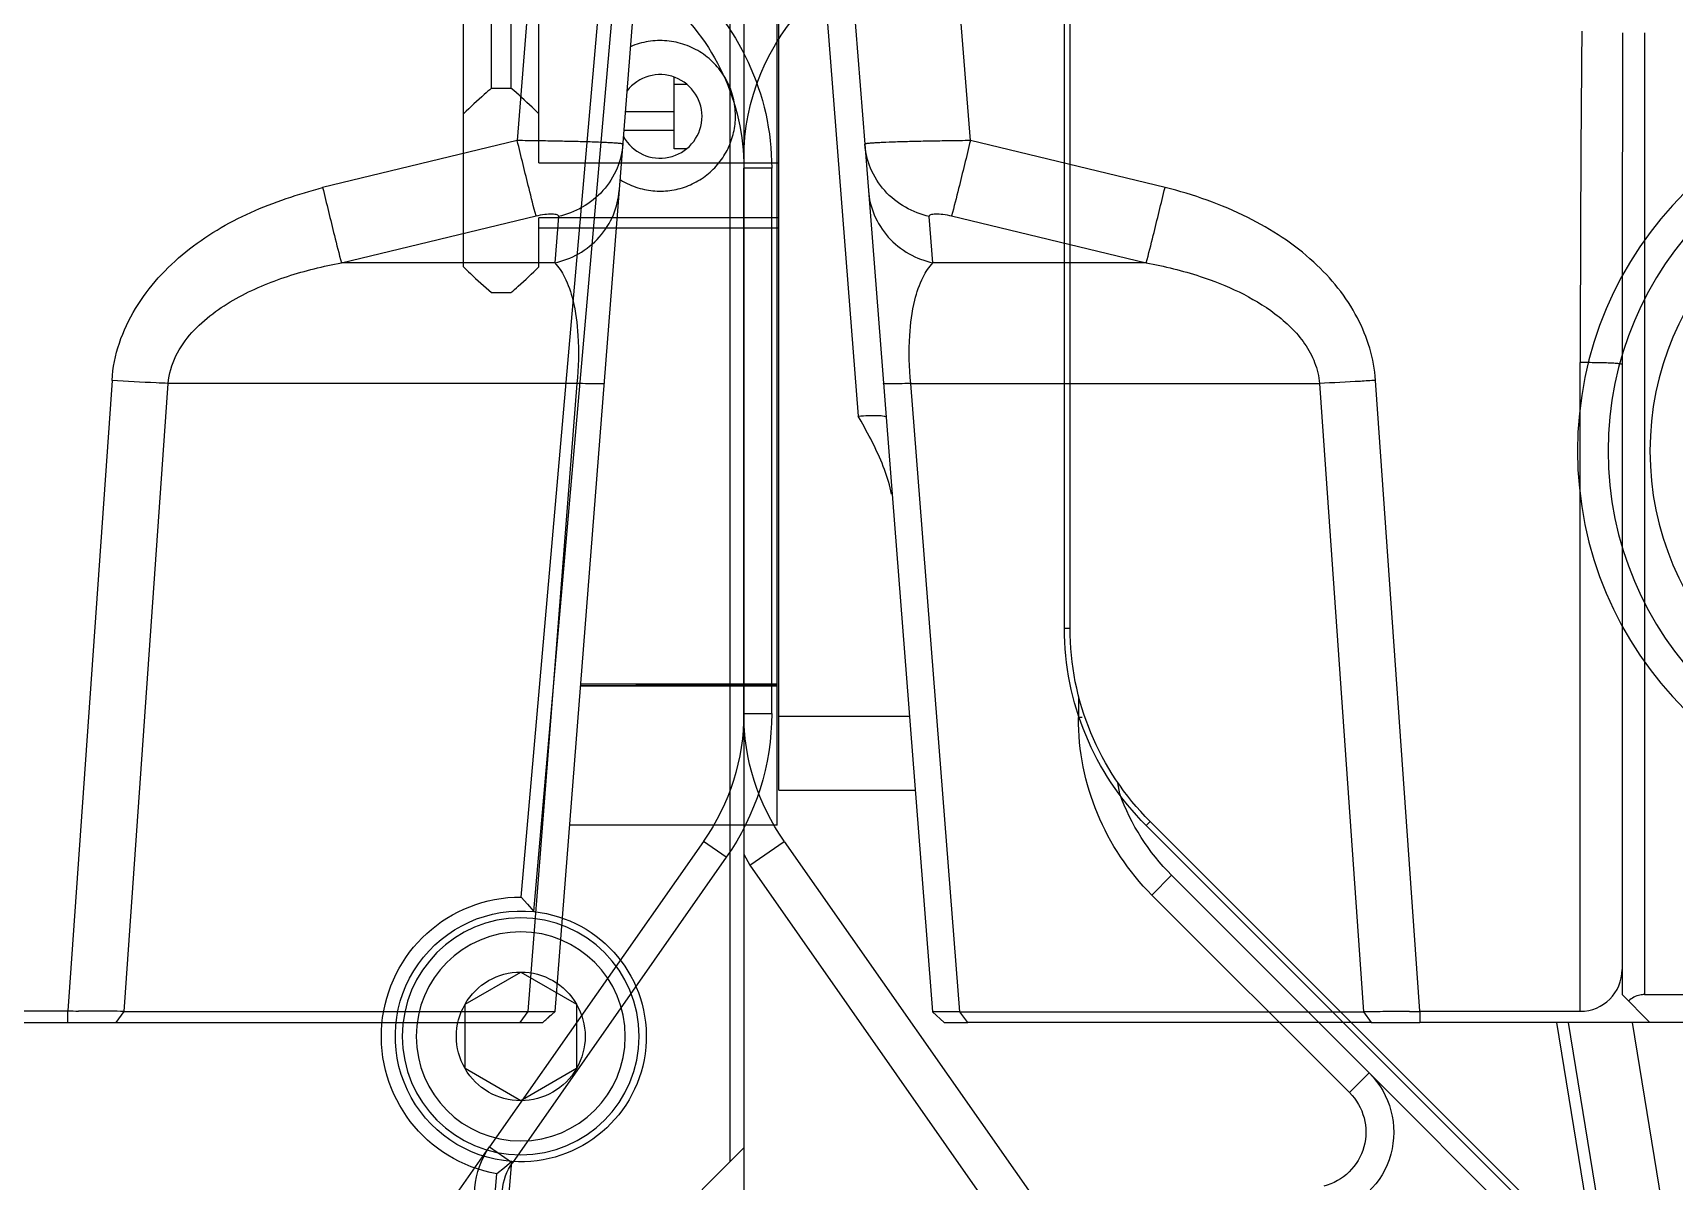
# Model space of a CAD drawing. Header units: millimetres. Extents: x -73584 to -37571, y -61249 to -50748.
# Drawn here: x -54309.8 to -54250.9, y -59262 to -59220.8 of the extents above; entities that cross this region are included whole.
import ezdxf

# ---------------------------------------------------------------- set-up
doc = ezdxf.new("R2010")
doc.units = ezdxf.units.MM
doc.header["$LTSCALE"] = 200
doc.linetypes.add('DOT_CENTER', pattern=[14, 12, -1, 0, -1])
doc.layers.add('1', color=7, linetype='Continuous')
doc.layers.add('DIM', color=3, linetype='Continuous')

# ---------------------------------------------------------------- blocks, each defined once
blk = doc.blocks.new('12586')
at = {"color": 7, "linetype": 'Continuous'}
for p, q in [((-40370.397, -54921.585), (-40370.397, -54864.921)), ((-39878.419, -54929.522), (-39873.76, -54870.011)), ((-40369.468, -54870.857), (-40367.31, -54898.413)), ((-40370.189, -54874.339), (-40367.541, -54908.167)), ((-39870.447, -54922.842), (-39870.447, -54886.42)), ((-40380.698, -54896.405), (-40380.698, -54891.102)), ((-40379.998, -54891.102), (-40379.998, -54896.405)), ((-40381.698, -54902.82), (-40381.698, -54892.022)), ((-40378.998, -54899.088), (-40378.998, -54892.022)), ((-40363.521, -54898.288), (-40363.908, -54893.348)), ((-39879.386, -54893.349), (-39879.773, -54898.288)), ((-40339.347, -54894.421), (-40339.347, -54928.921)), ((-39874.147, -54898.582), (-39874.147, -54896.006)), ((-40380.698, -54896.405), (-40379.998, -54896.405)), ((-39874.147, -54896.258), (-39873.702, -54896.258)), ((-39874.147, -54897.26), (-39875.893, -54897.26)), ((-40367.31, -54898.413), (-40367.18, -54900.08)), ((-40356.54, -54899.974), (-40363.521, -54898.288)), ((-39879.773, -54898.288), (-39886.753, -54899.974)), ((-39875.945, -54897.919), (-39874.147, -54897.919)), ((-40378.998, -54899.088), (-40370.397, -54899.088)), ((-39873.702, -54898.582), (-39874.147, -54898.582)), ((-40367.18, -54900.08), (-40364.874, -54929.536)), ((-40378.998, -54902.82), (-40378.998, -54901.057)), ((-40370.397, -54901.057), (-40378.998, -54901.057)), ((-40378.998, -54901.421), (-40370.397, -54901.421)), ((-40364.864, -54902.674), (-40364.995, -54901.007)), ((-40364.197, -54900.988), (-40357.215, -54902.674)), ((-39886.078, -54902.674), (-39879.097, -54900.988)), ((-39878.299, -54901.007), (-39878.43, -54902.674)), ((-40357.215, -54902.674), (-40364.864, -54902.674)), ((-39878.43, -54902.674), (-39886.078, -54902.674)), ((-40380.698, -54903.74), (-40379.998, -54903.74)), ((-40341.647, -54929.521), (-40341.647, -54906.251)), ((-40340.147, -54906.314), (-40340.147, -54928.921)), ((-40363.898, -54929.536), (-40365.662, -54906.995)), ((-40365.662, -54906.995), (-40351.003, -54906.995)), ((-40351.003, -54906.995), (-40349.425, -54929.536)), ((-40347.405, -54929.521), (-40348.989, -54906.887)), ((-39894.304, -54906.887), (-39895.887, -54929.507)), ((-39893.867, -54929.522), (-39892.29, -54906.995)), ((-39877.632, -54906.995), (-39892.29, -54906.995)), ((-39877.632, -54906.995), (-39879.396, -54929.522)), ((-40367.438, -54908.354), (-40367.541, -54908.167)), ((-40367.438, -54908.354), (-40367.541, -54908.167)), ((-39870.447, -54917.814), (-39877.505, -54917.842)), ((-39877.505, -54917.842), (-39870.447, -54917.842)), ((-39870.447, -54917.785), (-39877.5, -54917.785)), ((-40370.397, -54918.935), (-40365.704, -54918.935)), ((-40370.397, -54921.585), (-40365.496, -54921.585)), ((-39870.447, -54922.842), (-39877.896, -54922.842)), ((-40340.147, -54928.921), (-40339.147, -54929.921)), ((-40339.347, -54928.921), (-40328.947, -54928.921)), ((-40364.457, -54929.922), (-40364.874, -54929.536)), ((-40363.616, -54929.923), (-40363.898, -54929.536)), ((-40363.898, -54929.536), (-40349.425, -54929.536)), ((-40349.425, -54929.536), (-40349.143, -54929.924)), ((-40347.405, -54929.521), (-40347.405, -54929.923)), ((-40347.405, -54929.521), (-40341.647, -54929.521)), ((-39901.647, -54929.507), (-39895.887, -54929.507)), ((-39895.887, -54929.921), (-39895.887, -54929.507)), ((-39894.8, -54929.517), (-39895.515, -54929.511)), ((-39894.466, -54929.52), (-39894.8, -54929.517)), ((-39894.157, -54929.921), (-39893.867, -54929.522)), ((-39893.867, -54929.522), (-39879.396, -54929.522)), ((-39879.396, -54929.522), (-39879.686, -54929.921)), ((-39878.419, -54929.522), (-39878.85, -54929.921)), ((-40364.456, -54929.921), (-40363.615, -54929.921)), ((-40349.143, -54929.924), (-40363.616, -54929.923)), ((-40349.141, -54929.921), (-40347.405, -54929.921)), ((-40339.147, -54929.921), (-40347.405, -54929.923)), ((-40340.698, -54940.933), (-40342.485, -54929.922)), ((-40342.079, -54929.922), (-40340.698, -54938.433)), ((-40338.599, -54937.16), (-40339.773, -54929.921)), ((-40325.448, -54929.921), (-40339.147, -54929.921)), ((-39917.849, -54929.921), (-39878.85, -54929.921))]:
    blk.add_line(p, q, dxfattribs=at)
for centre, radius, start, end in [((-39098.234, -54906.177), 1243.413, 179.455327, 180.00338), ((-36765.496, -54906.241), 3574.65, 179.810545, 180.001178), ((-39874.647, -54897.42), 1.5, 208.64205, 142.4896), ((-39874.646, -54897.398), 2.702, 237.81151, 242.37321), ((-39874.646, -54897.397), 2.702, 242.3727, 249.30064), ((-39874.646, -54897.395), 2.704, 249.31429, 256.23738), ((-40348.632, -54833.961), 95.569, 270.51293, 270.73582), ((-39894.634, -54834.595), 94.92, 269.24393, 269.46826)]:
    blk.add_arc(centre, radius, start, end, dxfattribs=at)
for centre, major_axis, start_param, end_param in [((-40341.647, -54928.021), (1.5, 0), -1.570796, 0), ((-40339.347, -54929.721), (0.8, 0), 1.770437, 2.356194), ((-40339.347, -54929.721), (0, 0.8), 0, 0.19964)]:
    blk.add_ellipse(centre, major_axis=major_axis, ratio=1, start_param=start_param, end_param=end_param, dxfattribs=at)
for points, knots in [([(-39871.947, -54897.399), (-39871.947, -54897.178), (-39871.988, -54896.843), (-39872.123, -54896.42), (-39872.309, -54896.015), (-39872.634, -54895.558), (-39873.145, -54895.122), (-39873.748, -54894.824), (-39874.405, -54894.682), (-39875.077, -54894.705), (-39875.508, -54894.83), (-39875.712, -54894.918)], [0, 0, 0, 0, 0.124649, 0.187348, 0.250058, 0.37498, 0.500006, 0.62499, 0.749997, 0.874998, 1, 1, 1, 1]), ([(-40380.698, -54896.405), (-40380.784, -54896.48), (-40381.124, -54896.78), (-40381.456, -54897.088), (-40381.698, -54897.325)], [0, 0, 0, 0, 0.251791, 1, 1, 1, 1]), ([(-40378.998, -54897.325), (-40379.078, -54897.246), (-40379.404, -54896.932), (-40379.741, -54896.629), (-40379.998, -54896.405)], [0, 0, 0, 0, 0.248031, 1, 1, 1, 1]), ([(-39875.289, -54900.021), (-39875.091, -54900.07), (-39874.683, -54900.122), (-39874.069, -54900.06), (-39873.485, -54899.862), (-39872.961, -54899.538), (-39872.523, -54899.104), (-39872.248, -54898.668), (-39872.092, -54898.29), (-39871.98, -54897.902), (-39871.947, -54897.599), (-39871.947, -54897.399)], [0, 0, 0, 0, 0.125268, 0.250516, 0.375791, 0.501037, 0.6262, 0.751782, 0.814744, 0.877193, 1, 1, 1, 1]), ([(-40363.521, -54898.288), (-40363.769, -54898.29), (-40364.253, -54898.296), (-40364.956, -54898.307), (-40365.603, -54898.322), (-40366.169, -54898.337), (-40366.58, -54898.353), (-40366.852, -54898.366), (-40367.011, -54898.375), (-40367.133, -54898.385), (-40367.23, -54898.392), (-40367.273, -54898.402), (-40367.311, -54898.407), (-40367.311, -54898.413)], [0, 0, 0, 0, 0.195466, 0.382925, 0.555741, 0.707268, 0.830937, 0.881004, 0.922738, 0.955811, 0.979883, 0.99464, 1, 1, 1, 1]), ([(-40364.995, -54901.007), (-40365.293, -54900.942), (-40365.887, -54900.716), (-40366.632, -54900.117), (-40367.14, -54899.317), (-40367.287, -54898.71), (-40367.311, -54898.413)], [0, 0, 0, 0, 0.247168, 0.504693, 0.759482, 1, 1, 1, 1]), ([(-40363.521, -54898.288), (-40363.66, -54898.86), (-40363.883, -54899.76), (-40364.104, -54900.662), (-40364.197, -54900.988)], [0, 0, 0, 0, 0.634262, 1, 1, 1, 1]), ([(-39875.983, -54898.414), (-39875.983, -54898.407), (-39876.021, -54898.403), (-39876.064, -54898.393), (-39876.161, -54898.385), (-39876.283, -54898.375), (-39876.442, -54898.366), (-39876.713, -54898.353), (-39877.125, -54898.338), (-39877.691, -54898.322), (-39878.338, -54898.308), (-39879.041, -54898.296), (-39879.525, -54898.29), (-39879.773, -54898.288)], [0, 0, 0, 0, 0.00536, 0.020117, 0.044189, 0.077262, 0.118996, 0.169063, 0.292732, 0.444258, 0.617075, 0.804534, 1, 1, 1, 1]), ([(-39879.097, -54900.988), (-39879.19, -54900.662), (-39879.411, -54899.76), (-39879.634, -54898.86), (-39879.773, -54898.288)], [0, 0, 0, 0, 0.365738, 1, 1, 1, 1]), ([(-39875.983, -54898.414), (-39876.007, -54898.71), (-39876.154, -54899.317), (-39876.662, -54900.118), (-39877.407, -54900.716), (-39878, -54900.942), (-39878.299, -54901.007)], [0, 0, 0, 0, 0.240519, 0.495308, 0.752832, 1, 1, 1, 1]), ([(-40367.18, -54900.08), (-40367.157, -54900.377), (-40367.01, -54900.984), (-40366.502, -54901.784), (-40365.757, -54902.383), (-40365.163, -54902.609), (-40364.864, -54902.674)], [0, 0, 0, 0, 0.240509, 0.495297, 0.752827, 1, 1, 1, 1]), ([(-40357.215, -54902.674), (-40357.123, -54902.348), (-40356.902, -54901.446), (-40356.678, -54900.546), (-40356.54, -54899.974)], [0, 0, 0, 0, 0.36574, 1, 1, 1, 1]), ([(-40348.989, -54906.887), (-40349.043, -54906.112), (-40349.534, -54904.505), (-40351.193, -54902.468), (-40353.611, -54900.893), (-40355.518, -54900.22), (-40356.54, -54899.974)], [0, 0, 0, 0, 0.214143, 0.447862, 0.710343, 1, 1, 1, 1]), ([(-39894.304, -54906.887), (-39894.259, -54905.985), (-39893.614, -54904.199), (-39891.74, -54902.174), (-39889.372, -54900.763), (-39887.63, -54900.215), (-39886.753, -54899.974)], [0, 0, 0, 0, 0.24907, 0.498876, 0.749261, 1, 1, 1, 1]), ([(-39886.753, -54899.974), (-39886.615, -54900.546), (-39886.391, -54901.446), (-39886.17, -54902.348), (-39886.078, -54902.674)], [0, 0, 0, 0, 0.63426, 1, 1, 1, 1]), ([(-39878.43, -54902.674), (-39878.131, -54902.609), (-39877.537, -54902.383), (-39876.793, -54901.784), (-39876.284, -54900.984), (-39876.137, -54900.377), (-39876.114, -54900.081)], [0, 0, 0, 0, 0.247168, 0.504693, 0.759482, 1, 1, 1, 1]), ([(-40364.995, -54901.007), (-40364.996, -54900.993), (-40364.984, -54900.961), (-40364.932, -54900.934), (-40364.859, -54900.917), (-40364.714, -54900.907), (-40364.488, -54900.927), (-40364.299, -54900.963), (-40364.197, -54900.988)], [0, 0, 0, 0, 0.047829, 0.109898, 0.198247, 0.315242, 0.625056, 1, 1, 1, 1]), ([(-39879.097, -54900.988), (-39878.995, -54900.963), (-39878.806, -54900.927), (-39878.58, -54900.907), (-39878.435, -54900.917), (-39878.362, -54900.934), (-39878.31, -54900.961), (-39878.298, -54900.994), (-39878.299, -54901.007)], [0, 0, 0, 0, 0.374945, 0.68476, 0.801755, 0.890103, 0.952171, 1, 1, 1, 1]), ([(-40381.698, -54902.82), (-40381.618, -54902.899), (-40381.292, -54903.213), (-40380.955, -54903.516), (-40380.698, -54903.74)], [0, 0, 0, 0, 0.248031, 1, 1, 1, 1]), ([(-40379.998, -54903.74), (-40379.912, -54903.665), (-40379.572, -54903.365), (-40379.24, -54903.058), (-40378.998, -54902.82)], [0, 0, 0, 0, 0.251791, 1, 1, 1, 1]), ([(-40365.662, -54906.995), (-40365.717, -54906.425), (-40365.74, -54905.423), (-40365.578, -54904.135), (-40365.287, -54903.249), (-40365.009, -54902.821), (-40364.864, -54902.674)], [0, 0, 0, 0, 0.381945, 0.665862, 0.862286, 1, 1, 1, 1]), ([(-40357.215, -54902.674), (-40356.888, -54902.733), (-40356.237, -54902.872), (-40355.115, -54903.192), (-40353.868, -54903.682), (-40352.78, -54904.324), (-40352.009, -54904.979), (-40351.509, -54905.559), (-40351.141, -54906.236), (-40351.022, -54906.741), (-40351.003, -54906.995)], [0, 0, 0, 0, 0.123828, 0.247877, 0.43433, 0.621459, 0.715461, 0.810001, 0.904967, 1, 1, 1, 1]), ([(-39892.29, -54906.995), (-39892.263, -54906.657), (-39892.071, -54905.986), (-39891.473, -54905.151), (-39890.712, -54904.478), (-39889.581, -54903.753), (-39888.03, -54903.11), (-39886.732, -54902.793), (-39886.078, -54902.674)], [0, 0, 0, 0, 0.12658, 0.252794, 0.37827, 0.503299, 0.752076, 1, 1, 1, 1]), ([(-39878.43, -54902.674), (-39878.285, -54902.821), (-39878.007, -54903.249), (-39877.717, -54904.135), (-39877.553, -54905.423), (-39877.579, -54906.425), (-39877.632, -54906.995)], [0, 0, 0, 0, 0.137709, 0.334113, 0.618012, 1, 1, 1, 1]), ([(-40340.147, -54906.314), (-40340.147, -54906.311), (-40340.159, -54906.306), (-40340.194, -54906.298), (-40340.28, -54906.287), (-40340.415, -54906.278), (-40340.6, -54906.268), (-40340.824, -54906.261), (-40341.178, -54906.253), (-40341.455, -54906.251), (-40341.647, -54906.251)], [0, 0, 0, 0, 0.006385, 0.021431, 0.078674, 0.170866, 0.29494, 0.44606, 0.619037, 1, 1, 1, 1]), ([(-40365.662, -54906.995), (-40365.798, -54907.001), (-40365.991, -54907.009), (-40366.231, -54907.015), (-40366.373, -54907.017), (-40366.483, -54907.016), (-40366.567, -54907.012), (-40366.609, -54907.006), (-40366.638, -54907), (-40366.639, -54906.994)], [0, 0, 0, 0, 0.416635, 0.589886, 0.735032, 0.849311, 0.931397, 0.980845, 1, 1, 1, 1]), ([(-40348.989, -54906.887), (-40349.171, -54906.9), (-40349.841, -54906.944), (-40350.513, -54906.98), (-40351.003, -54906.995)], [0, 0, 0, 0, 0.270557, 1, 1, 1, 1]), ([(-39892.29, -54906.995), (-39892.436, -54906.99), (-39893.107, -54906.964), (-39893.779, -54906.924), (-39894.304, -54906.887)], [0, 0, 0, 0, 0.216523, 1, 1, 1, 1]), ([(-39876.655, -54906.994), (-39876.656, -54907), (-39876.686, -54907.007), (-39876.727, -54907.012), (-39876.812, -54907.016), (-39876.922, -54907.017), (-39877.064, -54907.015), (-39877.304, -54907.009), (-39877.496, -54907.001), (-39877.632, -54906.995)], [0, 0, 0, 0, 0.019187, 0.068665, 0.150771, 0.265058, 0.410198, 0.583431, 1, 1, 1, 1]), ([(-40367.541, -54908.167), (-40367.42, -54908.158), (-40367.185, -54908.145), (-40366.879, -54908.142), (-40366.668, -54908.157), (-40366.572, -54908.178), (-40366.545, -54908.197), (-40366.544, -54908.206)], [0, 0, 0, 0, 0.362128, 0.695478, 0.91695, 0.973457, 1, 1, 1, 1]), ([(-39870.447, -54917.814), (-39871.034, -54917.813), (-39872.21, -54917.81), (-39873.973, -54917.802), (-39875.737, -54917.791), (-39876.912, -54917.787), (-39877.5, -54917.786)], [0, 0, 0, 0, 0.25, 0.5, 0.75, 1, 1, 1, 1]), ([(-40364.846, -54929.539), (-40364.853, -54929.539), (-40364.859, -54929.536), (-40364.874, -54929.539), (-40364.875, -54929.536)], [0, 0, 0, 0, 0.742639, 1, 1, 1, 1]), ([(-40364.184, -54929.539), (-40364.265, -54929.539), (-40364.485, -54929.538), (-40364.706, -54929.541), (-40364.846, -54929.539)], [0, 0, 0, 0, 0.366127, 1, 1, 1, 1]), ([(-40363.898, -54929.536), (-40363.923, -54929.537), (-40364.018, -54929.538), (-40364.114, -54929.538), (-40364.184, -54929.539)], [0, 0, 0, 0, 0.263046, 1, 1, 1, 1]), ([(-40349.144, -54929.536), (-40349.168, -54929.536), (-40349.262, -54929.536), (-40349.356, -54929.536), (-40349.425, -54929.536)], [0, 0, 0, 0, 0.259243, 1, 1, 1, 1]), ([(-40348.826, -54929.534), (-40348.854, -54929.534), (-40348.96, -54929.535), (-40349.065, -54929.535), (-40349.144, -54929.536)], [0, 0, 0, 0, 0.25711, 1, 1, 1, 1]), ([(-40347.777, -54929.525), (-40347.868, -54929.526), (-40348.218, -54929.529), (-40348.568, -54929.532), (-40348.826, -54929.534)], [0, 0, 0, 0, 0.260141, 1, 1, 1, 1]), ([(-39893.867, -54929.522), (-39893.913, -54929.522), (-39894.113, -54929.522), (-39894.313, -54929.521), (-39894.466, -54929.52)], [0, 0, 0, 0, 0.232912, 1, 1, 1, 1]), ([(-39879.396, -54929.522), (-39879.371, -54929.523), (-39879.276, -54929.524), (-39879.18, -54929.525), (-39879.11, -54929.525)], [0, 0, 0, 0, 0.263039, 1, 1, 1, 1]), ([(-39879.11, -54929.525), (-39879.029, -54929.525), (-39878.809, -54929.525), (-39878.588, -54929.529), (-39878.448, -54929.525)], [0, 0, 0, 0, 0.366129, 1, 1, 1, 1]), ([(-39878.448, -54929.525), (-39878.441, -54929.525), (-39878.434, -54929.522), (-39878.419, -54929.525), (-39878.419, -54929.522)], [0, 0, 0, 0, 0.742034, 1, 1, 1, 1])]:
    blk.add_open_spline(points, degree=3, knots=knots, dxfattribs=at)
for points in [[(-40366.603, -54910.087), (-40366.826, -54909.486), (-40367.129, -54908.916), (-40367.438, -54908.354)], [(-40366.351, -54910.965), (-40366.408, -54910.666), (-40366.497, -54910.372), (-40366.603, -54910.087)], [(-39878.85, -54929.921), (-39878.758, -54929.835), (-39878.669, -54929.745), (-39878.579, -54929.656)]]:
    blk.add_open_spline(points, degree=3, dxfattribs=at)
blk = doc.blocks.new('P01_LEG_M16xL80mm_STAINLESS-STEEL__358', base_point=(867.75, -29.98))
at = {"color": 7, "linetype": 'Continuous'}
for p, q in [((871.131, -21.98), (873.441, -17.98)), ((873.441, -17.98), (878.059, -17.98)), ((880.369, -21.98), (878.059, -17.98)), ((873.441, -25.98), (871.131, -21.98)), ((878.059, -25.98), (880.369, -21.98)), ((873.441, -25.98), (878.059, -25.98))]:
    blk.add_line(p, q, dxfattribs=at)
for radius in [8, 7]:
    blk.add_circle((875.75, -21.98), radius, dxfattribs=at)
blk = doc.blocks.new('23-B0029-B_ADJUSTABLE-M16xL80_FOOT-Ø64-STAINLESS-STEEL__359', base_point=(867.75, -29.98))
blk.add_blockref('P01_LEG_M16xL80mm_STAINLESS-STEEL__358', (867.75, -29.98))
blk = doc.blocks.new('23-D0466-B_FOOT-FLANGE_BASESTAND_Absen-M2_9__360', base_point=(864.474, -32.48))
at = {"color": 7, "linetype": 'Continuous'}
for radius in [10.5, 8.15]:
    blk.add_circle((875.75, -21.98), radius, dxfattribs=at)
for start, end in [(72.00008, 80.00013), (155.99992, 159.99991), (199.99998, 203.99999)]:
    blk.add_arc((875.75, -21.98), 12, start, end, dxfattribs=at)
blk = doc.blocks.new('PH_23_FOOT-FLANGE_Absen-M2_9__361', base_point=(864.474, -32.48))
blk.add_blockref('23-D0466-B_FOOT-FLANGE_BASESTAND_Absen-M2_9__360', (864.474, -32.48))
blk = doc.blocks.new('23-A0234-B_FOOT_BASESTAND_Absen-M2_9_2__362', base_point=(864.474, -32.48))
for name, p in [('PH_23_FOOT-FLANGE_Absen-M2_9__361', (864.474, -32.48)), ('23-B0029-B_ADJUSTABLE-M16xL80_FOOT-Ø64-STAINLESS-STEEL__359', (867.75, -29.98))]:
    blk.add_blockref(name, p)
blk = doc.blocks.new('23-D1020-B_EXTRUSION-MAIN-BODY_BASESTAND-0_5m_Absen-PL__363', base_point=(418.75, -61.98))
at = {"color": 7, "linetype": 'Continuous'}
for p, q in [((419.25, 9.52), (419.25, -47.48)), ((418.75, 9.02), (418.75, -46.98)), ((907.05, -28.338), (907.05, 2.777)), ((907.25, -28.338), (907.25, 2.777)), ((426.282, -38.505), (423.246, -3.803)), ((426.738, -37.98), (423.857, -5.058)), ((880.538, -58.91), (904.18, -35.268)), ((880.679, -59.051), (904.321, -35.409)), ((426.507, -38.239), (426.282, -38.505)), ((426.738, -37.98), (426.507, -38.239)), ((419.25, -47.48), (418.75, -46.98)), ((427.816, -56.046), (419.25, -47.48)), ((427.066, -47.469), (427.334, -47.692)), ((427.816, -56.046), (427.066, -47.469)), ((427.334, -47.692), (427.606, -47.906)), ((428.298, -55.822), (427.606, -47.906))]:
    blk.add_line(p, q, dxfattribs=at)
at = {"color": 140, "linetype": 'Continuous'}
for p, q in [((907.25, -28.338), (907.05, -28.338)), ((904.321, -35.409), (904.18, -35.268))]:
    blk.add_line(p, q, dxfattribs=at)
at = {"color": 7, "linetype": 'Continuous'}
for radius in [13.1, 12]:
    blk.add_circle((875.75, -21.98), radius, dxfattribs=at)
for centre, radius, start, end in [((897.25, -28.338), 9.8, 315, 0), ((897.25, -28.338), 10, 315, 0), ((426.75, -42.98), 5, 279.85737, 90.14263), ((426.75, -42.98), 4.5, 95.97563, 274.02437), ((426.75, -42.98), 4.5, 274.02437, 95.97563)]:
    blk.add_arc(centre, radius, start, end, dxfattribs=at)
blk = doc.blocks.new('23-D1023-B_CURAVLE-PLATE-RIGHT_Absen-PL__364', base_point=(865.652, -91.98))
at = {"color": 7, "linetype": 'Continuous'}
for p, q in [((917.75, -31.394), (917.75, -11.839)), ((918.75, -31.394), (918.75, -11.839)), ((906.75, -30.852), (906.75, -31.545)), ((905.268, -34.281), (905.337, -33.889)), ((920.197, -35.983), (927.871, -46.942)), ((919.378, -36.556), (927.051, -47.516)), ((903.407, -37.202), (896.319, -44.29)), ((904.114, -37.909), (897.026, -44.997)), ((896.319, -44.29), (880.256, -60.353)), ((940.86, -65.493), (927.871, -46.942))]:
    blk.add_line(p, q, dxfattribs=at)
at = {"color": 140, "linetype": 'Continuous'}
for p, q in [((917.75, -11.839), (918.75, -11.839)), ((906.612, -31.545), (906.75, -31.545)), ((918.75, -31.394), (917.75, -31.394)), ((919.378, -36.556), (920.197, -35.983)), ((904.114, -37.909), (903.407, -37.202)), ((897.026, -44.997), (896.319, -44.29)), ((927.871, -46.942), (927.051, -47.516))]:
    blk.add_line(p, q, dxfattribs=at)
at = {"color": 7, "linetype": 'Continuous'}
for centre, radius, start, end in [((926.75, -11.839), 9, 130, 180), ((926.75, -11.839), 8, 130, 180), ((897.75, -31.545), 9, 315, 0), ((926.75, -31.394), 9, 180, 215), ((926.75, -31.394), 8, 180, 215), ((897.75, -31.545), 8, 314.99989, 339.9999), ((898.44, -46.412), 3, 135, 255.86199), ((898.44, -46.412), 2, 135, 255.86199), ((925.413, -48.663), 3, 274.59625, 35), ((925.413, -48.663), 2, 274.59625, 35)]:
    blk.add_arc(centre, radius, start, end, dxfattribs=at)
blk = doc.blocks.new('CAP-SCREW-CYLINDRICAL-HEAD_DIN-912_M5x16_DIN-912_A2-70_STAINLESS-STEEL_3__370', base_point=(422.5, -47.23))
at = {"color": 7, "linetype": 'Continuous'}
for p, q in [((426.75, -40.671), (424.75, -41.826)), ((428.75, -41.826), (426.75, -40.671)), ((424.75, -41.826), (424.75, -44.135)), ((428.75, -44.135), (428.75, -41.826)), ((424.75, -44.135), (426.75, -45.29)), ((426.75, -45.29), (428.75, -44.135))]:
    blk.add_line(p, q, dxfattribs=at)
blk.add_circle((426.75, -42.98), 4.25, dxfattribs=at)
at = {"color": 140, "linetype": 'Continuous'}
blk.add_circle((426.75, -42.98), 3.75, dxfattribs=at)
at = {"color": 7, "linetype": 'Continuous'}
for start, end in [(90, 150), (30, 90), (150, 210), (330, 30), (210, 270), (270, 330)]:
    blk.add_arc((426.75, -42.98), 2.309, start, end, dxfattribs=at)
blk = doc.blocks.new('Top1', base_point=(668.75, -75.52))
at = {"color": 7, "linetype": 'Continuous'}
for p, q in [((417.303, -35.983), (386.007, -80.678)), ((418.75, -36.446), (418.532, -36.843)), ((418.532, -36.843), (387.236, -81.539))]:
    blk.add_line(p, q, dxfattribs=at)
at = {"color": 140, "linetype": 'Continuous'}
blk.add_line((418.532, -36.843), (417.303, -35.983), dxfattribs=at)
at = {"color": 7, "linetype": 'Continuous'}
for centre, start, end in [((410.75, -11.503), 0, 45), ((410.75, -31.394), 325, 0)]:
    blk.add_arc(centre, 8, start, end, dxfattribs=at)
at = {"layer": '1', "color": 1, "linetype": 'DOT_CENTER'}
for p, q in [((418.75, 43.169), (418.75, -93.98)), ((918.75, 43.169), (918.75, -93.98))]:
    blk.add_line(p, q, dxfattribs=at)
for name, p in [('23-D1020-B_EXTRUSION-MAIN-BODY_BASESTAND-0_5m_Absen-PL__363', (418.75, -61.98)), ('23-D1023-B_CURAVLE-PLATE-RIGHT_Absen-PL__364', (865.652, -91.98)), ('23-A0234-B_FOOT_BASESTAND_Absen-M2_9_2__362', (864.474, -32.48)), ('CAP-SCREW-CYLINDRICAL-HEAD_DIN-912_M5x16_DIN-912_A2-70_STAINLESS-STEEL_3__370', (422.5, -47.23))]:
    blk.add_blockref(name, p)
blk = doc.blocks.new('*U1115')
at = {"xscale": -1, "rotation": 359.9999999999976}
blk.add_blockref('Top1', (0, -53.713), dxfattribs=at)
at = {"layer": 'DIM', "color": 0}
blk.add_blockref('12586', (40121.647, 54909.248), dxfattribs=at)
blk = doc.blocks.new('*U1116')
at = {"layer": 'DIM', "color": 0, "linetype": 'ByBlock', "lineweight": -2, "transparency": 16777216}
for p in [(0, 0), (500, 0)]:
    blk.add_blockref('*U1115', p, dxfattribs=at)

msp = doc.modelspace()

# ---------------------------------------------------------------- block references
at = {"layer": 'DIM', "color": 0}
msp.add_blockref('*U1116', (-54534.278, -59235.614), dxfattribs=at)

doc.saveas('drawing.dxf')
